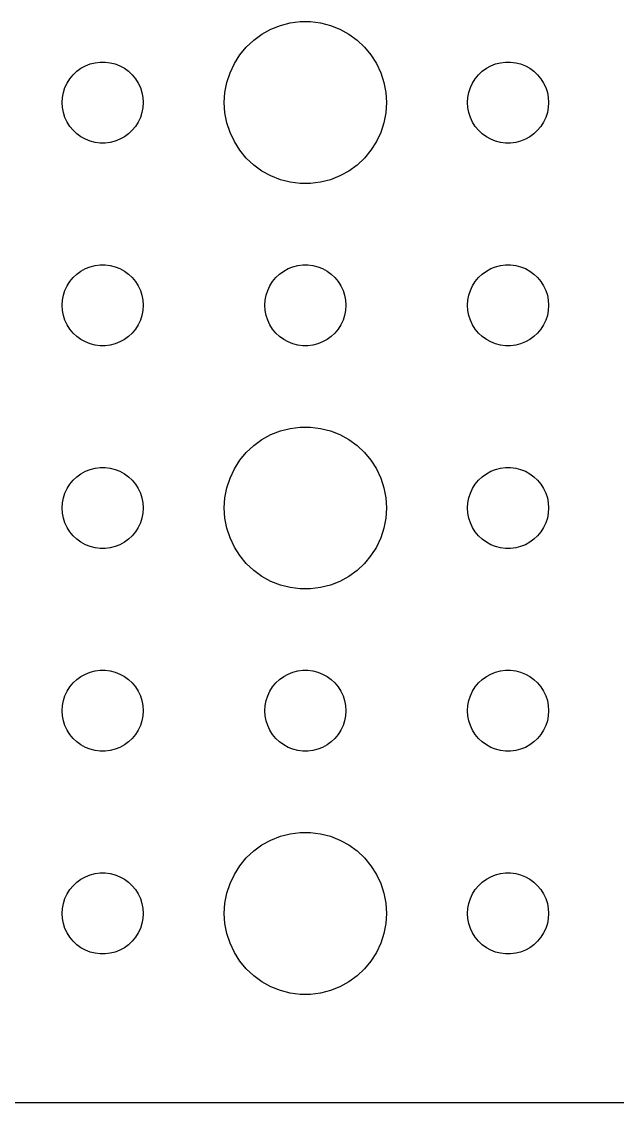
# Model space of a CAD drawing. Header units: metres. Extents: x -90 to 90, y -89 to 89.
# Drawn here: x -3 to 19.04, y -89.49 to -49.51 of the extents above; entities that cross this region are included whole.
import ezdxf

# ---------------------------------------------------------------- set-up
doc = ezdxf.new("R2010")
doc.units = ezdxf.units.M

msp = doc.modelspace()

# ---------------------------------------------------------------- linework, layer by layer
for p, q in [((6.57294, -49.6468), (6.93785, -49.5531)), ((6.93785, -49.5531), (7.31161, -49.5059)), ((7.31161, -49.5059), (7.68837, -49.5059)), ((7.68837, -49.5059), (8.06213, -49.5531)), ((8.06213, -49.5531), (8.42705, -49.6468)), ((5.58772, -50.1885), (5.89252, -49.967)), ((5.89252, -49.967), (6.22266, -49.7855)), ((6.22266, -49.7855), (6.57294, -49.6468)), ((8.42705, -49.6468), (8.77733, -49.7855)), ((8.77733, -49.7855), (9.10747, -49.967)), ((9.10747, -49.967), (9.41226, -50.1885)), ((5.31308, -50.4464), (5.58772, -50.1885)), ((9.41226, -50.1885), (9.6869, -50.4464)), ((4.87108, -51.0547), (5.07294, -50.7366)), ((5.07294, -50.7366), (5.31308, -50.4464)), ((9.6869, -50.4464), (9.92705, -50.7366)), ((9.92705, -50.7366), (10.1289, -51.0547)), ((-0.80373, -51.2335), (-0.63866, -51.1428)), ((-0.63866, -51.1428), (-0.46352, -51.0734)), ((-0.46352, -51.0734), (-0.28107, -51.0266)), ((-0.28107, -51.0266), (-0.09418, -51.003)), ((-0.09418, -51.003), (0.09418, -51.003)), ((0.09418, -51.003), (0.28107, -51.0266)), ((0.28107, -51.0266), (0.46352, -51.0734)), ((0.46352, -51.0734), (0.63866, -51.1428)), ((0.63866, -51.1428), (0.80373, -51.2335)), ((4.71066, -51.3956), (4.87108, -51.0547)), ((10.1289, -51.0547), (10.2893, -51.3956)), ((14.1963, -51.2335), (14.3613, -51.1428)), ((14.3613, -51.1428), (14.5365, -51.0734)), ((14.5365, -51.0734), (14.7189, -51.0266)), ((14.7189, -51.0266), (14.9058, -51.003)), ((14.9058, -51.003), (15.0942, -51.003)), ((15.0942, -51.003), (15.2811, -51.0266)), ((15.2811, -51.0266), (15.4635, -51.0734)), ((15.4635, -51.0734), (15.6387, -51.1428)), ((15.6387, -51.1428), (15.8037, -51.2335)), ((-1.21352, -51.6183), (-1.09344, -51.4732)), ((-1.09344, -51.4732), (-0.95613, -51.3442)), ((-0.95613, -51.3442), (-0.80373, -51.2335)), ((0.80373, -51.2335), (0.95613, -51.3442)), ((0.95613, -51.3442), (1.09344, -51.4732)), ((1.09344, -51.4732), (1.21352, -51.6183)), ((4.59424, -51.7539), (4.71066, -51.3956)), ((10.2893, -51.3956), (10.4057, -51.7539)), ((13.7865, -51.6183), (13.9065, -51.4732)), ((13.9065, -51.4732), (14.0439, -51.3442)), ((14.0439, -51.3442), (14.1963, -51.2335)), ((15.8037, -51.2335), (15.9561, -51.3442)), ((15.9561, -51.3442), (16.0934, -51.4732)), ((16.0934, -51.4732), (16.2135, -51.6183)), ((-1.45287, -52.127), (-1.39465, -51.9478)), ((-1.39465, -51.9478), (-1.31445, -51.7774)), ((-1.31445, -51.7774), (-1.21352, -51.6183)), ((1.21352, -51.6183), (1.31445, -51.7774)), ((1.31445, -51.7774), (1.39465, -51.9478)), ((1.39465, -51.9478), (1.45287, -52.127)), ((4.52365, -52.124), (4.59424, -51.7539)), ((10.4057, -51.7539), (10.4763, -52.124)), ((13.5471, -52.127), (13.6053, -51.9478)), ((13.6053, -51.9478), (13.6855, -51.7774)), ((13.6855, -51.7774), (13.7865, -51.6183)), ((16.2135, -51.6183), (16.3145, -51.7774)), ((16.3145, -51.7774), (16.3947, -51.9478)), ((16.3947, -51.9478), (16.4529, -52.127)), ((-1.5, -52.5), (-1.48816, -52.312)), ((-1.48816, -52.312), (-1.45287, -52.127)), ((1.45287, -52.127), (1.48816, -52.312)), ((1.48816, -52.312), (1.5, -52.5)), ((4.5, -52.5), (4.52365, -52.124)), ((10.4763, -52.124), (10.5, -52.5)), ((13.5, -52.5), (13.5118, -52.312)), ((13.5118, -52.312), (13.5471, -52.127)), ((16.4529, -52.127), (16.4882, -52.312)), ((16.4882, -52.312), (16.5, -52.5)), ((-1.48816, -52.688), (-1.5, -52.5)), ((-1.45287, -52.873), (-1.48816, -52.688)), ((1.48816, -52.688), (1.45287, -52.873)), ((1.5, -52.5), (1.48816, -52.688)), ((4.52365, -52.876), (4.5, -52.5)), ((10.5, -52.5), (10.4763, -52.876)), ((13.5118, -52.688), (13.5, -52.5)), ((13.5471, -52.873), (13.5118, -52.688)), ((16.4882, -52.688), (16.4529, -52.873)), ((16.5, -52.5), (16.4882, -52.688)), ((-1.39465, -53.0522), (-1.45287, -52.873)), ((-1.31445, -53.2226), (-1.39465, -53.0522)), ((1.39465, -53.0522), (1.31445, -53.2226)), ((1.45287, -52.873), (1.39465, -53.0522)), ((4.59424, -53.2461), (4.52365, -52.876)), ((10.4763, -52.876), (10.4057, -53.2461)), ((13.6053, -53.0522), (13.5471, -52.873)), ((13.6855, -53.2226), (13.6053, -53.0522)), ((16.3947, -53.0522), (16.3145, -53.2226)), ((16.4529, -52.873), (16.3947, -53.0522)), ((-1.21352, -53.3817), (-1.31445, -53.2226)), ((-1.09344, -53.5268), (-1.21352, -53.3817)), ((-0.95613, -53.6558), (-1.09344, -53.5268)), ((1.09344, -53.5268), (0.95613, -53.6558)), ((1.21352, -53.3817), (1.09344, -53.5268)), ((1.31445, -53.2226), (1.21352, -53.3817)), ((4.71066, -53.6044), (4.59424, -53.2461)), ((10.4057, -53.2461), (10.2893, -53.6044)), ((13.7865, -53.3817), (13.6855, -53.2226)), ((13.9065, -53.5268), (13.7865, -53.3817)), ((14.0439, -53.6558), (13.9065, -53.5268)), ((16.0934, -53.5268), (15.9561, -53.6558)), ((16.2135, -53.3817), (16.0934, -53.5268)), ((16.3145, -53.2226), (16.2135, -53.3817)), ((-0.80373, -53.7665), (-0.95613, -53.6558)), ((-0.63866, -53.8572), (-0.80373, -53.7665)), ((-0.46352, -53.9266), (-0.63866, -53.8572)), ((-0.28107, -53.9734), (-0.46352, -53.9266)), ((-0.09418, -53.997), (-0.28107, -53.9734)), ((0.28107, -53.9734), (0.09418, -53.997)), ((0.46352, -53.9266), (0.28107, -53.9734)), ((0.63866, -53.8572), (0.46352, -53.9266)), ((0.80373, -53.7665), (0.63866, -53.8572)), ((0.95613, -53.6558), (0.80373, -53.7665)), ((4.87108, -53.9453), (4.71066, -53.6044)), ((5.07294, -54.2634), (4.87108, -53.9453)), ((10.1289, -53.9453), (9.92705, -54.2634)), ((10.2893, -53.6044), (10.1289, -53.9453)), ((14.1963, -53.7665), (14.0439, -53.6558)), ((14.3613, -53.8572), (14.1963, -53.7665)), ((14.5365, -53.9266), (14.3613, -53.8572)), ((14.7189, -53.9734), (14.5365, -53.9266)), ((14.9058, -53.997), (14.7189, -53.9734)), ((15.2811, -53.9734), (15.0942, -53.997)), ((15.4635, -53.9266), (15.2811, -53.9734)), ((15.6387, -53.8572), (15.4635, -53.9266)), ((15.8037, -53.7665), (15.6387, -53.8572)), ((15.9561, -53.6558), (15.8037, -53.7665)), ((0.09418, -53.997), (-0.09418, -53.997)), ((5.31308, -54.5536), (5.07294, -54.2634)), ((9.92705, -54.2634), (9.6869, -54.5536)), ((15.0942, -53.997), (14.9058, -53.997)), ((5.58772, -54.8115), (5.31308, -54.5536)), ((9.6869, -54.5536), (9.41226, -54.8115)), ((5.89252, -55.033), (5.58772, -54.8115)), ((6.22266, -55.2145), (5.89252, -55.033)), ((9.10747, -55.033), (8.77733, -55.2145)), ((9.41226, -54.8115), (9.10747, -55.033)), ((6.57294, -55.3532), (6.22266, -55.2145)), ((6.93785, -55.4469), (6.57294, -55.3532)), ((7.31161, -55.4941), (6.93785, -55.4469)), ((7.68837, -55.4941), (7.31161, -55.4941)), ((8.06213, -55.4469), (7.68837, -55.4941)), ((8.42705, -55.3532), (8.06213, -55.4469)), ((8.77733, -55.2145), (8.42705, -55.3532)), ((-0.95613, -58.8442), (-0.80373, -58.7335)), ((-0.80373, -58.7335), (-0.63866, -58.6428)), ((-0.63866, -58.6428), (-0.46352, -58.5734)), ((-0.46352, -58.5734), (-0.28107, -58.5266)), ((-0.28107, -58.5266), (-0.09418, -58.503)), ((-0.09418, -58.503), (0.09418, -58.503)), ((0.09418, -58.503), (0.28107, -58.5266)), ((0.28107, -58.5266), (0.46352, -58.5734)), ((0.46352, -58.5734), (0.63866, -58.6428)), ((0.63866, -58.6428), (0.80373, -58.7335)), ((0.80373, -58.7335), (0.95613, -58.8442)), ((6.54385, -58.8442), (6.69626, -58.7335)), ((6.69626, -58.7335), (6.86133, -58.6428)), ((6.86133, -58.6428), (7.03647, -58.5734)), ((7.03647, -58.5734), (7.21892, -58.5266)), ((7.21892, -58.5266), (7.40581, -58.503)), ((7.40581, -58.503), (7.59418, -58.503)), ((7.59418, -58.503), (7.78107, -58.5266)), ((7.78107, -58.5266), (7.96352, -58.5734)), ((7.96352, -58.5734), (8.13866, -58.6428)), ((8.13866, -58.6428), (8.30373, -58.7335)), ((8.30373, -58.7335), (8.45613, -58.8442)), ((14.0439, -58.8442), (14.1963, -58.7335)), ((14.1963, -58.7335), (14.3613, -58.6428)), ((14.3613, -58.6428), (14.5365, -58.5734)), ((14.5365, -58.5734), (14.7189, -58.5266)), ((14.7189, -58.5266), (14.9058, -58.503)), ((14.9058, -58.503), (15.0942, -58.503)), ((15.0942, -58.503), (15.2811, -58.5266)), ((15.2811, -58.5266), (15.4635, -58.5734)), ((15.4635, -58.5734), (15.6387, -58.6428)), ((15.6387, -58.6428), (15.8037, -58.7335)), ((15.8037, -58.7335), (15.9561, -58.8442)), ((-1.31445, -59.2774), (-1.21352, -59.1183)), ((-1.21352, -59.1183), (-1.09344, -58.9732)), ((-1.09344, -58.9732), (-0.95613, -58.8442)), ((0.95613, -58.8442), (1.09344, -58.9732)), ((1.09344, -58.9732), (1.21352, -59.1183)), ((1.21352, -59.1183), (1.31445, -59.2774)), ((6.18553, -59.2774), (6.28647, -59.1183)), ((6.28647, -59.1183), (6.40654, -58.9732)), ((6.40654, -58.9732), (6.54385, -58.8442)), ((8.45613, -58.8442), (8.59344, -58.9732)), ((8.59344, -58.9732), (8.71352, -59.1183)), ((8.71352, -59.1183), (8.81445, -59.2774)), ((13.6855, -59.2774), (13.7865, -59.1183)), ((13.7865, -59.1183), (13.9065, -58.9732)), ((13.9065, -58.9732), (14.0439, -58.8442)), ((15.9561, -58.8442), (16.0934, -58.9732)), ((16.0934, -58.9732), (16.2135, -59.1183)), ((16.2135, -59.1183), (16.3145, -59.2774)), ((-1.45287, -59.627), (-1.39465, -59.4478)), ((-1.39465, -59.4478), (-1.31445, -59.2774)), ((1.31445, -59.2774), (1.39465, -59.4478)), ((1.39465, -59.4478), (1.45287, -59.627)), ((6.04712, -59.627), (6.10533, -59.4478)), ((6.10533, -59.4478), (6.18553, -59.2774)), ((8.81445, -59.2774), (8.89465, -59.4478)), ((8.89465, -59.4478), (8.95287, -59.627)), ((13.5471, -59.627), (13.6053, -59.4478)), ((13.6053, -59.4478), (13.6855, -59.2774)), ((16.3145, -59.2774), (16.3947, -59.4478)), ((16.3947, -59.4478), (16.4529, -59.627)), ((-1.5, -60), (-1.48816, -59.812)), ((-1.48816, -59.812), (-1.45287, -59.627)), ((1.45287, -59.627), (1.48816, -59.812)), ((1.48816, -59.812), (1.5, -60)), ((6, -60), (6.01183, -59.812)), ((6.01183, -59.812), (6.04712, -59.627)), ((8.95287, -59.627), (8.98816, -59.812)), ((8.98816, -59.812), (9, -60)), ((13.5, -60), (13.5118, -59.812)), ((13.5118, -59.812), (13.5471, -59.627)), ((16.4529, -59.627), (16.4882, -59.812)), ((16.4882, -59.812), (16.5, -60)), ((-1.48816, -60.188), (-1.5, -60)), ((-1.45287, -60.373), (-1.48816, -60.188)), ((-1.39465, -60.5522), (-1.45287, -60.373)), ((1.45287, -60.373), (1.39465, -60.5522)), ((1.48816, -60.188), (1.45287, -60.373)), ((1.5, -60), (1.48816, -60.188)), ((6.01183, -60.188), (6, -60)), ((6.04712, -60.373), (6.01183, -60.188)), ((6.10533, -60.5522), (6.04712, -60.373)), ((8.95287, -60.373), (8.89465, -60.5522)), ((8.98816, -60.188), (8.95287, -60.373)), ((9, -60), (8.98816, -60.188)), ((13.5118, -60.188), (13.5, -60)), ((13.5471, -60.373), (13.5118, -60.188)), ((13.6053, -60.5522), (13.5471, -60.373)), ((16.4529, -60.373), (16.3947, -60.5522)), ((16.4882, -60.188), (16.4529, -60.373)), ((16.5, -60), (16.4882, -60.188)), ((-1.31445, -60.7226), (-1.39465, -60.5522)), ((-1.21352, -60.8817), (-1.31445, -60.7226)), ((1.31445, -60.7226), (1.21352, -60.8817)), ((1.39465, -60.5522), (1.31445, -60.7226)), ((6.18553, -60.7226), (6.10533, -60.5522)), ((6.28647, -60.8817), (6.18553, -60.7226)), ((8.81445, -60.7226), (8.71352, -60.8817)), ((8.89465, -60.5522), (8.81445, -60.7226)), ((13.6855, -60.7226), (13.6053, -60.5522)), ((13.7865, -60.8817), (13.6855, -60.7226)), ((16.3145, -60.7226), (16.2135, -60.8817)), ((16.3947, -60.5522), (16.3145, -60.7226)), ((-1.09344, -61.0268), (-1.21352, -60.8817)), ((-0.95613, -61.1558), (-1.09344, -61.0268)), ((-0.80373, -61.2665), (-0.95613, -61.1558)), ((0.95613, -61.1558), (0.80373, -61.2665)), ((1.09344, -61.0268), (0.95613, -61.1558)), ((1.21352, -60.8817), (1.09344, -61.0268)), ((6.40654, -61.0268), (6.28647, -60.8817)), ((6.54385, -61.1558), (6.40654, -61.0268)), ((6.69626, -61.2665), (6.54385, -61.1558)), ((8.45613, -61.1558), (8.30373, -61.2665)), ((8.59344, -61.0268), (8.45613, -61.1558)), ((8.71352, -60.8817), (8.59344, -61.0268)), ((13.9065, -61.0268), (13.7865, -60.8817)), ((14.0439, -61.1558), (13.9065, -61.0268)), ((14.1963, -61.2665), (14.0439, -61.1558)), ((15.9561, -61.1558), (15.8037, -61.2665)), ((16.0934, -61.0268), (15.9561, -61.1558)), ((16.2135, -60.8817), (16.0934, -61.0268)), ((-0.63866, -61.3572), (-0.80373, -61.2665)), ((-0.46352, -61.4266), (-0.63866, -61.3572)), ((-0.28107, -61.4734), (-0.46352, -61.4266)), ((-0.09418, -61.497), (-0.28107, -61.4734)), ((0.09418, -61.497), (-0.09418, -61.497)), ((0.28107, -61.4734), (0.09418, -61.497)), ((0.46352, -61.4266), (0.28107, -61.4734)), ((0.63866, -61.3572), (0.46352, -61.4266)), ((0.80373, -61.2665), (0.63866, -61.3572)), ((6.86133, -61.3572), (6.69626, -61.2665)), ((7.03647, -61.4266), (6.86133, -61.3572)), ((7.21892, -61.4734), (7.03647, -61.4266)), ((7.40581, -61.497), (7.21892, -61.4734)), ((7.59418, -61.497), (7.40581, -61.497)), ((7.78107, -61.4734), (7.59418, -61.497)), ((7.96352, -61.4266), (7.78107, -61.4734)), ((8.13866, -61.3572), (7.96352, -61.4266)), ((8.30373, -61.2665), (8.13866, -61.3572)), ((14.3613, -61.3572), (14.1963, -61.2665)), ((14.5365, -61.4266), (14.3613, -61.3572)), ((14.7189, -61.4734), (14.5365, -61.4266)), ((14.9058, -61.497), (14.7189, -61.4734)), ((15.0942, -61.497), (14.9058, -61.497)), ((15.2811, -61.4734), (15.0942, -61.497)), ((15.4635, -61.4266), (15.2811, -61.4734)), ((15.6387, -61.3572), (15.4635, -61.4266)), ((15.8037, -61.2665), (15.6387, -61.3572)), ((6.22266, -64.7855), (6.57294, -64.6468)), ((6.57294, -64.6468), (6.93785, -64.5531)), ((6.93785, -64.5531), (7.31161, -64.5059)), ((7.31161, -64.5059), (7.68837, -64.5059)), ((7.68837, -64.5059), (8.06213, -64.5531)), ((8.06213, -64.5531), (8.42705, -64.6468)), ((8.42705, -64.6468), (8.77733, -64.7855)), ((5.58772, -65.1885), (5.89252, -64.967)), ((5.89252, -64.967), (6.22266, -64.7855)), ((8.77733, -64.7855), (9.10747, -64.967)), ((9.10747, -64.967), (9.41226, -65.1885)), ((5.07294, -65.7366), (5.31308, -65.4464)), ((5.31308, -65.4464), (5.58772, -65.1885)), ((9.41226, -65.1885), (9.6869, -65.4464)), ((9.6869, -65.4464), (9.92705, -65.7366)), ((4.87108, -66.0547), (5.07294, -65.7366)), ((9.92705, -65.7366), (10.1289, -66.0547)), ((-1.09344, -66.4732), (-0.95613, -66.3442)), ((-0.95613, -66.3442), (-0.80373, -66.2335)), ((-0.80373, -66.2335), (-0.63866, -66.1428)), ((-0.63866, -66.1428), (-0.46352, -66.0734)), ((-0.46352, -66.0734), (-0.28107, -66.0266)), ((-0.28107, -66.0266), (-0.09418, -66.003)), ((-0.09418, -66.003), (0.09418, -66.003)), ((0.09418, -66.003), (0.28107, -66.0266)), ((0.28107, -66.0266), (0.46352, -66.0734)), ((0.46352, -66.0734), (0.63866, -66.1428)), ((0.63866, -66.1428), (0.80373, -66.2335)), ((0.80373, -66.2335), (0.95613, -66.3442)), ((0.95613, -66.3442), (1.09344, -66.4732)), ((4.71066, -66.3956), (4.87108, -66.0547)), ((10.1289, -66.0547), (10.2893, -66.3956)), ((13.9065, -66.4732), (14.0439, -66.3442)), ((14.0439, -66.3442), (14.1963, -66.2335)), ((14.1963, -66.2335), (14.3613, -66.1428)), ((14.3613, -66.1428), (14.5365, -66.0734)), ((14.5365, -66.0734), (14.7189, -66.0266)), ((14.7189, -66.0266), (14.9058, -66.003)), ((14.9058, -66.003), (15.0942, -66.003)), ((15.0942, -66.003), (15.2811, -66.0266)), ((15.2811, -66.0266), (15.4635, -66.0734)), ((15.4635, -66.0734), (15.6387, -66.1428)), ((15.6387, -66.1428), (15.8037, -66.2335)), ((15.8037, -66.2335), (15.9561, -66.3442)), ((15.9561, -66.3442), (16.0934, -66.4732)), ((-1.31445, -66.7774), (-1.21352, -66.6183)), ((-1.21352, -66.6183), (-1.09344, -66.4732)), ((1.09344, -66.4732), (1.21352, -66.6183)), ((1.21352, -66.6183), (1.31445, -66.7774)), ((4.52365, -67.124), (4.59424, -66.7539)), ((4.59424, -66.7539), (4.71066, -66.3956)), ((10.2893, -66.3956), (10.4057, -66.7539)), ((10.4057, -66.7539), (10.4763, -67.124)), ((13.6855, -66.7774), (13.7865, -66.6183)), ((13.7865, -66.6183), (13.9065, -66.4732)), ((16.0934, -66.4732), (16.2135, -66.6183)), ((16.2135, -66.6183), (16.3145, -66.7774)), ((-1.48816, -67.312), (-1.45287, -67.127)), ((-1.45287, -67.127), (-1.39465, -66.9478)), ((-1.39465, -66.9478), (-1.31445, -66.7774)), ((1.31445, -66.7774), (1.39465, -66.9478)), ((1.39465, -66.9478), (1.45287, -67.127)), ((1.45287, -67.127), (1.48816, -67.312)), ((4.5, -67.5), (4.52365, -67.124)), ((10.4763, -67.124), (10.5, -67.5)), ((13.5118, -67.312), (13.5471, -67.127)), ((13.5471, -67.127), (13.6053, -66.9478)), ((13.6053, -66.9478), (13.6855, -66.7774)), ((16.3145, -66.7774), (16.3947, -66.9478)), ((16.3947, -66.9478), (16.4529, -67.127)), ((16.4529, -67.127), (16.4882, -67.312)), ((-1.5, -67.5), (-1.48816, -67.312)), ((-1.48816, -67.688), (-1.5, -67.5)), ((1.48816, -67.312), (1.5, -67.5)), ((1.5, -67.5), (1.48816, -67.688)), ((4.52365, -67.876), (4.5, -67.5)), ((10.5, -67.5), (10.4763, -67.876)), ((13.5, -67.5), (13.5118, -67.312)), ((13.5118, -67.688), (13.5, -67.5)), ((16.4882, -67.312), (16.5, -67.5)), ((16.5, -67.5), (16.4882, -67.688)), ((-1.45287, -67.873), (-1.48816, -67.688)), ((-1.39465, -68.0522), (-1.45287, -67.873)), ((1.45287, -67.873), (1.39465, -68.0522)), ((1.48816, -67.688), (1.45287, -67.873)), ((4.59424, -68.2461), (4.52365, -67.876)), ((10.4763, -67.876), (10.4057, -68.2461)), ((13.5471, -67.873), (13.5118, -67.688)), ((13.6053, -68.0522), (13.5471, -67.873)), ((16.4529, -67.873), (16.3947, -68.0522)), ((16.4882, -67.688), (16.4529, -67.873)), ((-1.31445, -68.2226), (-1.39465, -68.0522)), ((-1.21352, -68.3817), (-1.31445, -68.2226)), ((1.31445, -68.2226), (1.21352, -68.3817)), ((1.39465, -68.0522), (1.31445, -68.2226)), ((4.71066, -68.6044), (4.59424, -68.2461)), ((10.4057, -68.2461), (10.2893, -68.6044)), ((13.6855, -68.2226), (13.6053, -68.0522)), ((13.7865, -68.3817), (13.6855, -68.2226)), ((16.3145, -68.2226), (16.2135, -68.3817)), ((16.3947, -68.0522), (16.3145, -68.2226)), ((-1.09344, -68.5268), (-1.21352, -68.3817)), ((-0.95613, -68.6558), (-1.09344, -68.5268)), ((-0.80373, -68.7665), (-0.95613, -68.6558)), ((-0.63866, -68.8572), (-0.80373, -68.7665)), ((0.80373, -68.7665), (0.63866, -68.8572)), ((0.95613, -68.6558), (0.80373, -68.7665)), ((1.09344, -68.5268), (0.95613, -68.6558)), ((1.21352, -68.3817), (1.09344, -68.5268)), ((4.87108, -68.9453), (4.71066, -68.6044)), ((10.2893, -68.6044), (10.1289, -68.9453)), ((13.9065, -68.5268), (13.7865, -68.3817)), ((14.0439, -68.6558), (13.9065, -68.5268)), ((14.1963, -68.7665), (14.0439, -68.6558)), ((14.3613, -68.8572), (14.1963, -68.7665)), ((15.8037, -68.7665), (15.6387, -68.8572)), ((15.9561, -68.6558), (15.8037, -68.7665)), ((16.0934, -68.5268), (15.9561, -68.6558)), ((16.2135, -68.3817), (16.0934, -68.5268)), ((-0.46352, -68.9266), (-0.63866, -68.8572)), ((-0.28107, -68.9734), (-0.46352, -68.9266)), ((-0.09418, -68.997), (-0.28107, -68.9734)), ((0.09418, -68.997), (-0.09418, -68.997)), ((0.28107, -68.9734), (0.09418, -68.997)), ((0.46352, -68.9266), (0.28107, -68.9734)), ((0.63866, -68.8572), (0.46352, -68.9266)), ((5.07294, -69.2634), (4.87108, -68.9453)), ((10.1289, -68.9453), (9.92705, -69.2634)), ((14.5365, -68.9266), (14.3613, -68.8572)), ((14.7189, -68.9734), (14.5365, -68.9266)), ((14.9058, -68.997), (14.7189, -68.9734)), ((15.0942, -68.997), (14.9058, -68.997)), ((15.2811, -68.9734), (15.0942, -68.997)), ((15.4635, -68.9266), (15.2811, -68.9734)), ((15.6387, -68.8572), (15.4635, -68.9266)), ((5.31308, -69.5536), (5.07294, -69.2634)), ((5.58772, -69.8115), (5.31308, -69.5536)), ((9.6869, -69.5536), (9.41226, -69.8115)), ((9.92705, -69.2634), (9.6869, -69.5536)), ((5.89252, -70.033), (5.58772, -69.8115)), ((9.41226, -69.8115), (9.10747, -70.033)), ((6.22266, -70.2145), (5.89252, -70.033)), ((6.57294, -70.3532), (6.22266, -70.2145)), ((6.93785, -70.4469), (6.57294, -70.3532)), ((8.42705, -70.3532), (8.06213, -70.4469)), ((8.77733, -70.2145), (8.42705, -70.3532)), ((9.10747, -70.033), (8.77733, -70.2145)), ((7.31161, -70.4941), (6.93785, -70.4469)), ((7.68837, -70.4941), (7.31161, -70.4941)), ((8.06213, -70.4469), (7.68837, -70.4941)), ((-0.46352, -73.5734), (-0.28107, -73.5266)), ((-0.28107, -73.5266), (-0.09418, -73.503)), ((-0.09418, -73.503), (0.09418, -73.503)), ((0.09418, -73.503), (0.28107, -73.5266)), ((0.28107, -73.5266), (0.46352, -73.5734)), ((7.03647, -73.5734), (7.21892, -73.5266)), ((7.21892, -73.5266), (7.40581, -73.503)), ((7.40581, -73.503), (7.59418, -73.503)), ((7.59418, -73.503), (7.78107, -73.5266)), ((7.78107, -73.5266), (7.96352, -73.5734)), ((14.5365, -73.5734), (14.7189, -73.5266)), ((14.7189, -73.5266), (14.9058, -73.503)), ((14.9058, -73.503), (15.0942, -73.503)), ((15.0942, -73.503), (15.2811, -73.5266)), ((15.2811, -73.5266), (15.4635, -73.5734)), ((-1.09344, -73.9732), (-0.95613, -73.8442)), ((-0.95613, -73.8442), (-0.80373, -73.7335)), ((-0.80373, -73.7335), (-0.63866, -73.6428)), ((-0.63866, -73.6428), (-0.46352, -73.5734)), ((0.46352, -73.5734), (0.63866, -73.6428)), ((0.63866, -73.6428), (0.80373, -73.7335)), ((0.80373, -73.7335), (0.95613, -73.8442)), ((0.95613, -73.8442), (1.09344, -73.9732)), ((6.40654, -73.9732), (6.54385, -73.8442)), ((6.54385, -73.8442), (6.69626, -73.7335)), ((6.69626, -73.7335), (6.86133, -73.6428)), ((6.86133, -73.6428), (7.03647, -73.5734)), ((7.96352, -73.5734), (8.13866, -73.6428)), ((8.13866, -73.6428), (8.30373, -73.7335)), ((8.30373, -73.7335), (8.45613, -73.8442)), ((8.45613, -73.8442), (8.59344, -73.9732)), ((13.9065, -73.9732), (14.0439, -73.8442)), ((14.0439, -73.8442), (14.1963, -73.7335)), ((14.1963, -73.7335), (14.3613, -73.6428)), ((14.3613, -73.6428), (14.5365, -73.5734)), ((15.4635, -73.5734), (15.6387, -73.6428)), ((15.6387, -73.6428), (15.8037, -73.7335)), ((15.8037, -73.7335), (15.9561, -73.8442)), ((15.9561, -73.8442), (16.0934, -73.9732)), ((-1.39465, -74.4478), (-1.31445, -74.2774)), ((-1.31445, -74.2774), (-1.21352, -74.1183)), ((-1.21352, -74.1183), (-1.09344, -73.9732)), ((1.09344, -73.9732), (1.21352, -74.1183)), ((1.21352, -74.1183), (1.31445, -74.2774)), ((1.31445, -74.2774), (1.39465, -74.4478)), ((6.10533, -74.4478), (6.18553, -74.2774)), ((6.18553, -74.2774), (6.28647, -74.1183)), ((6.28647, -74.1183), (6.40654, -73.9732)), ((8.59344, -73.9732), (8.71352, -74.1183)), ((8.71352, -74.1183), (8.81445, -74.2774)), ((8.81445, -74.2774), (8.89465, -74.4478)), ((13.6053, -74.4478), (13.6855, -74.2774)), ((13.6855, -74.2774), (13.7865, -74.1183)), ((13.7865, -74.1183), (13.9065, -73.9732)), ((16.0934, -73.9732), (16.2135, -74.1183)), ((16.2135, -74.1183), (16.3145, -74.2774)), ((16.3145, -74.2774), (16.3947, -74.4478)), ((-1.48816, -74.812), (-1.45287, -74.627)), ((-1.45287, -74.627), (-1.39465, -74.4478)), ((1.39465, -74.4478), (1.45287, -74.627)), ((1.45287, -74.627), (1.48816, -74.812)), ((6.01183, -74.812), (6.04712, -74.627)), ((6.04712, -74.627), (6.10533, -74.4478)), ((8.89465, -74.4478), (8.95287, -74.627)), ((8.95287, -74.627), (8.98816, -74.812)), ((13.5118, -74.812), (13.5471, -74.627)), ((13.5471, -74.627), (13.6053, -74.4478)), ((16.3947, -74.4478), (16.4529, -74.627)), ((16.4529, -74.627), (16.4882, -74.812)), ((-1.5, -75), (-1.48816, -74.812)), ((-1.48816, -75.188), (-1.5, -75)), ((1.48816, -74.812), (1.5, -75)), ((1.5, -75), (1.48816, -75.188)), ((6, -75), (6.01183, -74.812)), ((6.01183, -75.188), (6, -75)), ((8.98816, -74.812), (9, -75)), ((9, -75), (8.98816, -75.188)), ((13.5, -75), (13.5118, -74.812)), ((13.5118, -75.188), (13.5, -75)), ((16.4882, -74.812), (16.5, -75)), ((16.5, -75), (16.4882, -75.188)), ((-1.45287, -75.373), (-1.48816, -75.188)), ((-1.39465, -75.5522), (-1.45287, -75.373)), ((-1.31445, -75.7226), (-1.39465, -75.5522)), ((1.39465, -75.5522), (1.31445, -75.7226)), ((1.45287, -75.373), (1.39465, -75.5522)), ((1.48816, -75.188), (1.45287, -75.373)), ((6.04712, -75.373), (6.01183, -75.188)), ((6.10533, -75.5522), (6.04712, -75.373)), ((6.18553, -75.7226), (6.10533, -75.5522)), ((8.89465, -75.5522), (8.81445, -75.7226)), ((8.95287, -75.373), (8.89465, -75.5522)), ((8.98816, -75.188), (8.95287, -75.373)), ((13.5471, -75.373), (13.5118, -75.188)), ((13.6053, -75.5522), (13.5471, -75.373)), ((13.6855, -75.7226), (13.6053, -75.5522)), ((16.3947, -75.5522), (16.3145, -75.7226)), ((16.4529, -75.373), (16.3947, -75.5522)), ((16.4882, -75.188), (16.4529, -75.373)), ((-1.21352, -75.8817), (-1.31445, -75.7226)), ((-1.09344, -76.0268), (-1.21352, -75.8817)), ((1.21352, -75.8817), (1.09344, -76.0268)), ((1.31445, -75.7226), (1.21352, -75.8817)), ((6.28647, -75.8817), (6.18553, -75.7226)), ((6.40654, -76.0268), (6.28647, -75.8817)), ((8.71352, -75.8817), (8.59344, -76.0268)), ((8.81445, -75.7226), (8.71352, -75.8817)), ((13.7865, -75.8817), (13.6855, -75.7226)), ((13.9065, -76.0268), (13.7865, -75.8817)), ((16.2135, -75.8817), (16.0934, -76.0268)), ((16.3145, -75.7226), (16.2135, -75.8817)), ((-0.95613, -76.1558), (-1.09344, -76.0268)), ((-0.80373, -76.2665), (-0.95613, -76.1558)), ((-0.63866, -76.3572), (-0.80373, -76.2665)), ((-0.46352, -76.4266), (-0.63866, -76.3572)), ((0.63866, -76.3572), (0.46352, -76.4266)), ((0.80373, -76.2665), (0.63866, -76.3572)), ((0.95613, -76.1558), (0.80373, -76.2665)), ((1.09344, -76.0268), (0.95613, -76.1558)), ((6.54385, -76.1558), (6.40654, -76.0268)), ((6.69626, -76.2665), (6.54385, -76.1558)), ((6.86133, -76.3572), (6.69626, -76.2665)), ((7.03647, -76.4266), (6.86133, -76.3572)), ((8.13866, -76.3572), (7.96352, -76.4266)), ((8.30373, -76.2665), (8.13866, -76.3572)), ((8.45613, -76.1558), (8.30373, -76.2665)), ((8.59344, -76.0268), (8.45613, -76.1558)), ((14.0439, -76.1558), (13.9065, -76.0268)), ((14.1963, -76.2665), (14.0439, -76.1558)), ((14.3613, -76.3572), (14.1963, -76.2665)), ((14.5365, -76.4266), (14.3613, -76.3572)), ((15.6387, -76.3572), (15.4635, -76.4266)), ((15.8037, -76.2665), (15.6387, -76.3572)), ((15.9561, -76.1558), (15.8037, -76.2665)), ((16.0934, -76.0268), (15.9561, -76.1558)), ((-0.28107, -76.4734), (-0.46352, -76.4266)), ((-0.09418, -76.497), (-0.28107, -76.4734)), ((0.09418, -76.497), (-0.09418, -76.497)), ((0.28107, -76.4734), (0.09418, -76.497)), ((0.46352, -76.4266), (0.28107, -76.4734)), ((7.21892, -76.4734), (7.03647, -76.4266)), ((7.40581, -76.497), (7.21892, -76.4734)), ((7.59418, -76.497), (7.40581, -76.497)), ((7.78107, -76.4734), (7.59418, -76.497)), ((7.96352, -76.4266), (7.78107, -76.4734)), ((14.7189, -76.4734), (14.5365, -76.4266)), ((14.9058, -76.497), (14.7189, -76.4734)), ((15.0942, -76.497), (14.9058, -76.497)), ((15.2811, -76.4734), (15.0942, -76.497)), ((15.4635, -76.4266), (15.2811, -76.4734)), ((6.57294, -79.6468), (6.93785, -79.5531)), ((6.93785, -79.5531), (7.31161, -79.5059)), ((7.31161, -79.5059), (7.68837, -79.5059)), ((7.68837, -79.5059), (8.06213, -79.5531)), ((8.06213, -79.5531), (8.42705, -79.6468)), ((5.58772, -80.1885), (5.89252, -79.967)), ((5.89252, -79.967), (6.22266, -79.7855)), ((6.22266, -79.7855), (6.57294, -79.6468)), ((8.42705, -79.6468), (8.77733, -79.7855)), ((8.77733, -79.7855), (9.10747, -79.967)), ((9.10747, -79.967), (9.41226, -80.1885)), ((5.31308, -80.4464), (5.58772, -80.1885)), ((9.41226, -80.1885), (9.6869, -80.4464)), ((4.87108, -81.0547), (5.07294, -80.7366)), ((5.07294, -80.7366), (5.31308, -80.4464)), ((9.6869, -80.4464), (9.92705, -80.7366)), ((9.92705, -80.7366), (10.1289, -81.0547)), ((-0.80373, -81.2335), (-0.63866, -81.1428)), ((-0.63866, -81.1428), (-0.46352, -81.0734)), ((-0.46352, -81.0734), (-0.28107, -81.0266)), ((-0.28107, -81.0266), (-0.09418, -81.003)), ((-0.09418, -81.003), (0.09418, -81.003)), ((0.09418, -81.003), (0.28107, -81.0266)), ((0.28107, -81.0266), (0.46352, -81.0734)), ((0.46352, -81.0734), (0.63866, -81.1428)), ((0.63866, -81.1428), (0.80373, -81.2335)), ((4.71066, -81.3956), (4.87108, -81.0547)), ((10.1289, -81.0547), (10.2893, -81.3956)), ((14.1963, -81.2335), (14.3613, -81.1428)), ((14.3613, -81.1428), (14.5365, -81.0734)), ((14.5365, -81.0734), (14.7189, -81.0266)), ((14.7189, -81.0266), (14.9058, -81.003)), ((14.9058, -81.003), (15.0942, -81.003)), ((15.0942, -81.003), (15.2811, -81.0266)), ((15.2811, -81.0266), (15.4635, -81.0734)), ((15.4635, -81.0734), (15.6387, -81.1428)), ((15.6387, -81.1428), (15.8037, -81.2335)), ((-1.21352, -81.6183), (-1.09344, -81.4732)), ((-1.09344, -81.4732), (-0.95613, -81.3442)), ((-0.95613, -81.3442), (-0.80373, -81.2335)), ((0.80373, -81.2335), (0.95613, -81.3442)), ((0.95613, -81.3442), (1.09344, -81.4732)), ((1.09344, -81.4732), (1.21352, -81.6183)), ((4.59424, -81.7539), (4.71066, -81.3956)), ((10.2893, -81.3956), (10.4057, -81.7539)), ((13.7865, -81.6183), (13.9065, -81.4732)), ((13.9065, -81.4732), (14.0439, -81.3442)), ((14.0439, -81.3442), (14.1963, -81.2335)), ((15.8037, -81.2335), (15.9561, -81.3442)), ((15.9561, -81.3442), (16.0934, -81.4732)), ((16.0934, -81.4732), (16.2135, -81.6183)), ((-1.45287, -82.127), (-1.39465, -81.9478)), ((-1.39465, -81.9478), (-1.31445, -81.7774)), ((-1.31445, -81.7774), (-1.21352, -81.6183)), ((1.21352, -81.6183), (1.31445, -81.7774)), ((1.31445, -81.7774), (1.39465, -81.9478)), ((1.39465, -81.9478), (1.45287, -82.127)), ((4.52365, -82.124), (4.59424, -81.7539)), ((10.4057, -81.7539), (10.4763, -82.124)), ((13.5471, -82.127), (13.6053, -81.9478)), ((13.6053, -81.9478), (13.6855, -81.7774)), ((13.6855, -81.7774), (13.7865, -81.6183)), ((16.2135, -81.6183), (16.3145, -81.7774)), ((16.3145, -81.7774), (16.3947, -81.9478)), ((16.3947, -81.9478), (16.4529, -82.127)), ((-1.5, -82.5), (-1.48816, -82.312)), ((-1.48816, -82.312), (-1.45287, -82.127)), ((1.45287, -82.127), (1.48816, -82.312)), ((1.48816, -82.312), (1.5, -82.5)), ((4.5, -82.5), (4.52365, -82.124)), ((10.4763, -82.124), (10.5, -82.5)), ((13.5, -82.5), (13.5118, -82.312)), ((13.5118, -82.312), (13.5471, -82.127)), ((16.4529, -82.127), (16.4882, -82.312)), ((16.4882, -82.312), (16.5, -82.5)), ((-1.48816, -82.688), (-1.5, -82.5)), ((-1.45287, -82.873), (-1.48816, -82.688)), ((1.48816, -82.688), (1.45287, -82.873)), ((1.5, -82.5), (1.48816, -82.688)), ((4.52365, -82.876), (4.5, -82.5)), ((10.5, -82.5), (10.4763, -82.876)), ((13.5118, -82.688), (13.5, -82.5)), ((13.5471, -82.873), (13.5118, -82.688)), ((16.4882, -82.688), (16.4529, -82.873)), ((16.5, -82.5), (16.4882, -82.688)), ((-1.39465, -83.0522), (-1.45287, -82.873)), ((-1.31445, -83.2226), (-1.39465, -83.0522)), ((1.39465, -83.0522), (1.31445, -83.2226)), ((1.45287, -82.873), (1.39465, -83.0522)), ((4.59424, -83.2461), (4.52365, -82.876)), ((10.4763, -82.876), (10.4057, -83.2461)), ((13.6053, -83.0522), (13.5471, -82.873)), ((13.6855, -83.2226), (13.6053, -83.0522)), ((16.3947, -83.0522), (16.3145, -83.2226)), ((16.4529, -82.873), (16.3947, -83.0522)), ((-1.21352, -83.3817), (-1.31445, -83.2226)), ((-1.09344, -83.5268), (-1.21352, -83.3817)), ((-0.95613, -83.6558), (-1.09344, -83.5268)), ((1.09344, -83.5268), (0.95613, -83.6558)), ((1.21352, -83.3817), (1.09344, -83.5268)), ((1.31445, -83.2226), (1.21352, -83.3817)), ((4.71066, -83.6044), (4.59424, -83.2461)), ((10.4057, -83.2461), (10.2893, -83.6044)), ((13.7865, -83.3817), (13.6855, -83.2226)), ((13.9065, -83.5268), (13.7865, -83.3817)), ((14.0439, -83.6558), (13.9065, -83.5268)), ((16.0934, -83.5268), (15.9561, -83.6558)), ((16.2135, -83.3817), (16.0934, -83.5268)), ((16.3145, -83.2226), (16.2135, -83.3817)), ((-0.80373, -83.7665), (-0.95613, -83.6558)), ((-0.63866, -83.8572), (-0.80373, -83.7665)), ((-0.46352, -83.9266), (-0.63866, -83.8572)), ((-0.28107, -83.9734), (-0.46352, -83.9266)), ((0.46352, -83.9266), (0.28107, -83.9734)), ((0.63866, -83.8572), (0.46352, -83.9266)), ((0.80373, -83.7665), (0.63866, -83.8572)), ((0.95613, -83.6558), (0.80373, -83.7665)), ((4.87108, -83.9453), (4.71066, -83.6044)), ((5.07294, -84.2634), (4.87108, -83.9453)), ((10.1289, -83.9453), (9.92705, -84.2634)), ((10.2893, -83.6044), (10.1289, -83.9453)), ((14.1963, -83.7665), (14.0439, -83.6558)), ((14.3613, -83.8572), (14.1963, -83.7665)), ((14.5365, -83.9266), (14.3613, -83.8572)), ((14.7189, -83.9734), (14.5365, -83.9266)), ((15.4635, -83.9266), (15.2811, -83.9734)), ((15.6387, -83.8572), (15.4635, -83.9266)), ((15.8037, -83.7665), (15.6387, -83.8572)), ((15.9561, -83.6558), (15.8037, -83.7665)), ((-0.09418, -83.997), (-0.28107, -83.9734)), ((0.09418, -83.997), (-0.09418, -83.997)), ((0.28107, -83.9734), (0.09418, -83.997)), ((5.31308, -84.5536), (5.07294, -84.2634)), ((9.92705, -84.2634), (9.6869, -84.5536)), ((14.9058, -83.997), (14.7189, -83.9734)), ((15.0942, -83.997), (14.9058, -83.997)), ((15.2811, -83.9734), (15.0942, -83.997)), ((5.58772, -84.8115), (5.31308, -84.5536)), ((9.6869, -84.5536), (9.41226, -84.8115)), ((5.89252, -85.033), (5.58772, -84.8115)), ((6.22266, -85.2145), (5.89252, -85.033)), ((9.10747, -85.033), (8.77733, -85.2145)), ((9.41226, -84.8115), (9.10747, -85.033)), ((6.57294, -85.3532), (6.22266, -85.2145)), ((6.93785, -85.4469), (6.57294, -85.3532)), ((7.31161, -85.4941), (6.93785, -85.4469)), ((7.68837, -85.4941), (7.31161, -85.4941)), ((8.06213, -85.4469), (7.68837, -85.4941)), ((8.42705, -85.3532), (8.06213, -85.4469)), ((8.77733, -85.2145), (8.42705, -85.3532)), ((-84.8139, -89.4901), (84.8139, -89.4901))]:
    msp.add_line(p, q)

doc.saveas('drawing.dxf')
